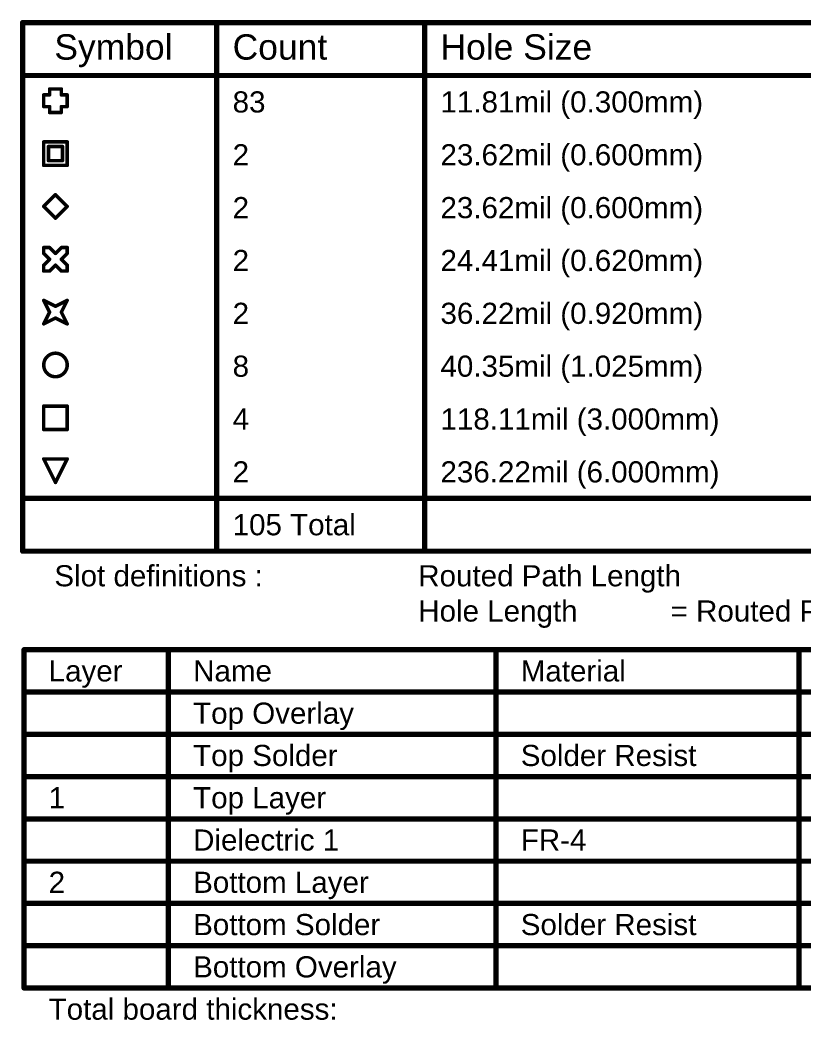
# Model space of a CAD drawing. Header units: millimetres. Extents: x -2.4 to 8.6, y -1 to 5.2.
# Drawn here: x -1.456 to 0.772, y 2.339 to 5.177 of the extents above; entities that cross this region are included whole.
import ezdxf

# ---------------------------------------------------------------- set-up
doc = ezdxf.new("R2010")
doc.units = ezdxf.units.MM
doc.header["$MEASUREMENT"] = 0
doc.layers.add('DrillDrawing', color=1, linetype='Continuous')
doc.layers.add('Mechanical3', color=76, linetype='Continuous')
doc.styles.add('Arial', font='', dxfattribs={"height": 0.2})
doc.styles.get('Arial').set_extended_font_data('Arial')

msp = doc.modelspace()

# ---------------------------------------------------------------- linework, layer by layer
at = {"layer": 'DrillDrawing'}
for points, const_width in [([(-1.4485, 5.1699), (8.5587, 5.1699)], 0.015), ([(-1.4485, 3.6699), (-1.4485, 5.1699)], 0.015), ([(-0.8976, 3.6699), (-0.8976, 5.1699)], 0.015), ([(-0.3078, 3.6699), (-0.3078, 5.1699)], 0.015), ([(-1.4485, 5.0199), (8.5587, 5.0199)], 0.015), ([(-1.3887, 4.9316), (-1.3887, 4.9649)], 0.01), ([(-1.3887, 4.9649), (-1.372, 4.9649)], 0.01), ([(-1.372, 4.9649), (-1.372, 4.9816)], 0.01), ([(-1.372, 4.9816), (-1.3387, 4.9816)], 0.01), ([(-1.3387, 4.9649), (-1.3387, 4.9816)], 0.01), ([(-1.3387, 4.9649), (-1.322, 4.9649)], 0.01), ([(-1.322, 4.9316), (-1.322, 4.9649)], 0.01), ([(-1.3887, 4.9316), (-1.372, 4.9316)], 0.01), ([(-1.372, 4.9149), (-1.372, 4.9316)], 0.01), ([(-1.372, 4.9149), (-1.3387, 4.9149)], 0.01), ([(-1.3387, 4.9316), (-1.322, 4.9316)], 0.01), ([(-1.3387, 4.9149), (-1.3387, 4.9316)], 0.01), ([(-1.3887, 4.8316), (-1.322, 4.8316)], 0.01), ([(-1.3887, 4.7649), (-1.3887, 4.8316)], 0.01), ([(-1.322, 4.7649), (-1.322, 4.8316)], 0.01), ([(-1.3754, 4.8183), (-1.3354, 4.8183)], 0.01), ([(-1.3754, 4.7783), (-1.3754, 4.8183)], 0.01), ([(-1.3354, 4.7783), (-1.3354, 4.8183)], 0.01), ([(-1.3887, 4.7649), (-1.322, 4.7649)], 0.01), ([(-1.3754, 4.7783), (-1.3354, 4.7783)], 0.01), ([(-1.3887, 4.6483), (-1.3554, 4.6816)], 0.01), ([(-1.3554, 4.6816), (-1.322, 4.6483)], 0.01), ([(-1.3887, 4.6483), (-1.3554, 4.6149)], 0.01), ([(-1.3554, 4.6149), (-1.322, 4.6483)], 0.01), ([(-1.3887, 4.5149), (-1.3887, 4.5316)], 0.01), ([(-1.3887, 4.5316), (-1.372, 4.5316)], 0.01), ([(-1.3887, 4.5149), (-1.372, 4.4983)], 0.01), ([(-1.372, 4.5316), (-1.3554, 4.5149)], 0.01), ([(-1.3554, 4.5149), (-1.3387, 4.5316)], 0.01), ([(-1.3387, 4.5316), (-1.322, 4.5316)], 0.01), ([(-1.3387, 4.4983), (-1.322, 4.5149)], 0.01), ([(-1.322, 4.5149), (-1.322, 4.5316)], 0.01), ([(-1.3887, 4.4816), (-1.372, 4.4983)], 0.01), ([(-1.3887, 4.4649), (-1.3887, 4.4816)], 0.01), ([(-1.372, 4.4649), (-1.3554, 4.4816)], 0.01), ([(-1.3554, 4.4816), (-1.3387, 4.4649)], 0.01), ([(-1.3387, 4.4983), (-1.322, 4.4816)], 0.01), ([(-1.322, 4.4649), (-1.322, 4.4816)], 0.01), ([(-1.3887, 4.4649), (-1.372, 4.4649)], 0.01), ([(-1.3387, 4.4649), (-1.322, 4.4649)], 0.01), ([(-1.3887, 4.3816), (-1.3554, 4.3649)], 0.01), ([(-1.3887, 4.3816), (-1.372, 4.3483)], 0.01), ([(-1.3554, 4.3649), (-1.322, 4.3816)], 0.01), ([(-1.3387, 4.3483), (-1.322, 4.3816)], 0.01), ([(-1.3887, 4.3149), (-1.372, 4.3483)], 0.01), ([(-1.3387, 4.3483), (-1.322, 4.3149)], 0.01), ([(-1.3887, 4.3149), (-1.3554, 4.3316)], 0.01), ([(-1.3554, 4.3316), (-1.322, 4.3149)], 0.01), ([(-1.3887, 4.0816), (-1.322, 4.0816)], 0.01), ([(-1.3887, 4.0149), (-1.3887, 4.0816)], 0.01), ([(-1.322, 4.0149), (-1.322, 4.0816)], 0.01), ([(-1.3887, 4.0149), (-1.322, 4.0149)], 0.01), ([(-1.3887, 3.9316), (-1.322, 3.9316)], 0.01), ([(-1.3887, 3.9316), (-1.3554, 3.8649)], 0.01), ([(-1.3554, 3.8649), (-1.322, 3.9316)], 0.01), ([(-1.4485, 3.8199), (8.5587, 3.8199)], 0.015), ([(-1.4485, 3.6699), (8.5587, 3.6699)], 0.015)]:
    msp.add_lwpolyline(points, dxfattribs=dict(at, const_width=const_width))
for points, const_width in [([(-1.4523, 5.1699, 1), (-1.4447, 5.1699, 1)], 0.0075), ([(-1.4523, 5.1699, 1), (-1.4447, 5.1699, 1)], 0.0075), ([(-0.9014, 5.1699, 1), (-0.8939, 5.1699, 1)], 0.0075), ([(-0.3115, 5.1699, 1), (-0.304, 5.1699, 1)], 0.0075), ([(-1.4523, 5.0199, 1), (-1.4447, 5.0199, 1)], 0.0075), ([(-1.3912, 4.9649, 1), (-1.3862, 4.9649, 1)], 0.005), ([(-1.3912, 4.9649, 1), (-1.3862, 4.9649, 1)], 0.005), ([(-1.3745, 4.9816, 1), (-1.3695, 4.9816, 1)], 0.005), ([(-1.3745, 4.9816, 1), (-1.3695, 4.9816, 1)], 0.005), ([(-1.3745, 4.9649, 1), (-1.3695, 4.9649, 1)], 0.005), ([(-1.3745, 4.9649, 1), (-1.3695, 4.9649, 1)], 0.005), ([(-1.3412, 4.9816, 1), (-1.3362, 4.9816, 1)], 0.005), ([(-1.3412, 4.9816, 1), (-1.3362, 4.9816, 1)], 0.005), ([(-1.3412, 4.9649, 1), (-1.3362, 4.9649, 1)], 0.005), ([(-1.3412, 4.9649, 1), (-1.3362, 4.9649, 1)], 0.005), ([(-1.3245, 4.9649, 1), (-1.3195, 4.9649, 1)], 0.005), ([(-1.3245, 4.9649, 1), (-1.3195, 4.9649, 1)], 0.005), ([(-1.3912, 4.9316, 1), (-1.3862, 4.9316, 1)], 0.005), ([(-1.3912, 4.9316, 1), (-1.3862, 4.9316, 1)], 0.005), ([(-1.3745, 4.9316, 1), (-1.3695, 4.9316, 1)], 0.005), ([(-1.3745, 4.9316, 1), (-1.3695, 4.9316, 1)], 0.005), ([(-1.3745, 4.9149, 1), (-1.3695, 4.9149, 1)], 0.005), ([(-1.3745, 4.9149, 1), (-1.3695, 4.9149, 1)], 0.005), ([(-1.3412, 4.9316, 1), (-1.3362, 4.9316, 1)], 0.005), ([(-1.3412, 4.9316, 1), (-1.3362, 4.9316, 1)], 0.005), ([(-1.3412, 4.9149, 1), (-1.3362, 4.9149, 1)], 0.005), ([(-1.3412, 4.9149, 1), (-1.3362, 4.9149, 1)], 0.005), ([(-1.3245, 4.9316, 1), (-1.3195, 4.9316, 1)], 0.005), ([(-1.3245, 4.9316, 1), (-1.3195, 4.9316, 1)], 0.005), ([(-1.3912, 4.8316, 1), (-1.3862, 4.8316, 1)], 0.005), ([(-1.3912, 4.8316, 1), (-1.3862, 4.8316, 1)], 0.005), ([(-1.3245, 4.8316, 1), (-1.3195, 4.8316, 1)], 0.005), ([(-1.3245, 4.8316, 1), (-1.3195, 4.8316, 1)], 0.005), ([(-1.3779, 4.8183, 1), (-1.3729, 4.8183, 1)], 0.005), ([(-1.3779, 4.8183, 1), (-1.3729, 4.8183, 1)], 0.005), ([(-1.3379, 4.8183, 1), (-1.3329, 4.8183, 1)], 0.005), ([(-1.3379, 4.8183, 1), (-1.3329, 4.8183, 1)], 0.005), ([(-1.3912, 4.7649, 1), (-1.3862, 4.7649, 1)], 0.005), ([(-1.3912, 4.7649, 1), (-1.3862, 4.7649, 1)], 0.005), ([(-1.3779, 4.7783, 1), (-1.3729, 4.7783, 1)], 0.005), ([(-1.3779, 4.7783, 1), (-1.3729, 4.7783, 1)], 0.005), ([(-1.3379, 4.7783, 1), (-1.3329, 4.7783, 1)], 0.005), ([(-1.3379, 4.7783, 1), (-1.3329, 4.7783, 1)], 0.005), ([(-1.3245, 4.7649, 1), (-1.3195, 4.7649, 1)], 0.005), ([(-1.3245, 4.7649, 1), (-1.3195, 4.7649, 1)], 0.005), ([(-1.3579, 4.6816, 1), (-1.3529, 4.6816, 1)], 0.005), ([(-1.3579, 4.6816, 1), (-1.3529, 4.6816, 1)], 0.005), ([(-1.3912, 4.6483, 1), (-1.3862, 4.6483, 1)], 0.005), ([(-1.3912, 4.6483, 1), (-1.3862, 4.6483, 1)], 0.005), ([(-1.3245, 4.6483, 1), (-1.3195, 4.6483, 1)], 0.005), ([(-1.3245, 4.6483, 1), (-1.3195, 4.6483, 1)], 0.005), ([(-1.3579, 4.6149, 1), (-1.3529, 4.6149, 1)], 0.005), ([(-1.3579, 4.6149, 1), (-1.3529, 4.6149, 1)], 0.005), ([(-1.3912, 4.5316, 1), (-1.3862, 4.5316, 1)], 0.005), ([(-1.3912, 4.5316, 1), (-1.3862, 4.5316, 1)], 0.005), ([(-1.3912, 4.5149, 1), (-1.3862, 4.5149, 1)], 0.005), ([(-1.3912, 4.5149, 1), (-1.3862, 4.5149, 1)], 0.005), ([(-1.3745, 4.5316, 1), (-1.3695, 4.5316, 1)], 0.005), ([(-1.3745, 4.5316, 1), (-1.3695, 4.5316, 1)], 0.005), ([(-1.3579, 4.5149, 1), (-1.3529, 4.5149, 1)], 0.005), ([(-1.3579, 4.5149, 1), (-1.3529, 4.5149, 1)], 0.005), ([(-1.3412, 4.5316, 1), (-1.3362, 4.5316, 1)], 0.005), ([(-1.3412, 4.5316, 1), (-1.3362, 4.5316, 1)], 0.005), ([(-1.3245, 4.5316, 1), (-1.3195, 4.5316, 1)], 0.005), ([(-1.3245, 4.5316, 1), (-1.3195, 4.5316, 1)], 0.005), ([(-1.3245, 4.5149, 1), (-1.3195, 4.5149, 1)], 0.005), ([(-1.3245, 4.5149, 1), (-1.3195, 4.5149, 1)], 0.005), ([(-1.3912, 4.4816, 1), (-1.3862, 4.4816, 1)], 0.005), ([(-1.3912, 4.4816, 1), (-1.3862, 4.4816, 1)], 0.005), ([(-1.3745, 4.4983, 1), (-1.3695, 4.4983, 1)], 0.005), ([(-1.3745, 4.4983, 1), (-1.3695, 4.4983, 1)], 0.005), ([(-1.3579, 4.4816, 1), (-1.3529, 4.4816, 1)], 0.005), ([(-1.3579, 4.4816, 1), (-1.3529, 4.4816, 1)], 0.005), ([(-1.3412, 4.4983, 1), (-1.3362, 4.4983, 1)], 0.005), ([(-1.3412, 4.4983, 1), (-1.3362, 4.4983, 1)], 0.005), ([(-1.3245, 4.4816, 1), (-1.3195, 4.4816, 1)], 0.005), ([(-1.3245, 4.4816, 1), (-1.3195, 4.4816, 1)], 0.005), ([(-1.3912, 4.4649, 1), (-1.3862, 4.4649, 1)], 0.005), ([(-1.3912, 4.4649, 1), (-1.3862, 4.4649, 1)], 0.005), ([(-1.3745, 4.4649, 1), (-1.3695, 4.4649, 1)], 0.005), ([(-1.3745, 4.4649, 1), (-1.3695, 4.4649, 1)], 0.005), ([(-1.3412, 4.4649, 1), (-1.3362, 4.4649, 1)], 0.005), ([(-1.3412, 4.4649, 1), (-1.3362, 4.4649, 1)], 0.005), ([(-1.3245, 4.4649, 1), (-1.3195, 4.4649, 1)], 0.005), ([(-1.3245, 4.4649, 1), (-1.3195, 4.4649, 1)], 0.005), ([(-1.3912, 4.3816, 1), (-1.3862, 4.3816, 1)], 0.005), ([(-1.3912, 4.3816, 1), (-1.3862, 4.3816, 1)], 0.005), ([(-1.3245, 4.3816, 1), (-1.3195, 4.3816, 1)], 0.005), ([(-1.3245, 4.3816, 1), (-1.3195, 4.3816, 1)], 0.005), ([(-1.3745, 4.3483, 1), (-1.3695, 4.3483, 1)], 0.005), ([(-1.3745, 4.3483, 1), (-1.3695, 4.3483, 1)], 0.005), ([(-1.3579, 4.3649, 1), (-1.3529, 4.3649, 1)], 0.005), ([(-1.3579, 4.3649, 1), (-1.3529, 4.3649, 1)], 0.005), ([(-1.3412, 4.3483, 1), (-1.3362, 4.3483, 1)], 0.005), ([(-1.3412, 4.3483, 1), (-1.3362, 4.3483, 1)], 0.005), ([(-1.3912, 4.3149, 1), (-1.3862, 4.3149, 1)], 0.005), ([(-1.3912, 4.3149, 1), (-1.3862, 4.3149, 1)], 0.005), ([(-1.3579, 4.3316, 1), (-1.3529, 4.3316, 1)], 0.005), ([(-1.3579, 4.3316, 1), (-1.3529, 4.3316, 1)], 0.005), ([(-1.3245, 4.3149, 1), (-1.3195, 4.3149, 1)], 0.005), ([(-1.3245, 4.3149, 1), (-1.3195, 4.3149, 1)], 0.005), ([(-1.322, 4.1983, 1), (-1.3887, 4.1983, 1)], 0.01), ([(-1.3912, 4.1983, 1), (-1.3862, 4.1983, 1)], 0.005), ([(-1.3245, 4.1983, 1), (-1.3195, 4.1983, 1)], 0.005), ([(-1.3912, 4.0816, 1), (-1.3862, 4.0816, 1)], 0.005), ([(-1.3912, 4.0816, 1), (-1.3862, 4.0816, 1)], 0.005), ([(-1.3245, 4.0816, 1), (-1.3195, 4.0816, 1)], 0.005), ([(-1.3245, 4.0816, 1), (-1.3195, 4.0816, 1)], 0.005), ([(-1.3912, 4.0149, 1), (-1.3862, 4.0149, 1)], 0.005), ([(-1.3912, 4.0149, 1), (-1.3862, 4.0149, 1)], 0.005), ([(-1.3245, 4.0149, 1), (-1.3195, 4.0149, 1)], 0.005), ([(-1.3245, 4.0149, 1), (-1.3195, 4.0149, 1)], 0.005), ([(-1.3912, 3.9316, 1), (-1.3862, 3.9316, 1)], 0.005), ([(-1.3912, 3.9316, 1), (-1.3862, 3.9316, 1)], 0.005), ([(-1.3245, 3.9316, 1), (-1.3195, 3.9316, 1)], 0.005), ([(-1.3245, 3.9316, 1), (-1.3195, 3.9316, 1)], 0.005), ([(-1.3579, 3.8649, 1), (-1.3529, 3.8649, 1)], 0.005), ([(-1.3579, 3.8649, 1), (-1.3529, 3.8649, 1)], 0.005), ([(-1.4523, 3.8199, 1), (-1.4447, 3.8199, 1)], 0.0075), ([(-1.4523, 3.6699, 1), (-1.4447, 3.6699, 1)], 0.0075), ([(-1.4523, 3.6699, 1), (-1.4447, 3.6699, 1)], 0.0075), ([(-0.9014, 3.6699, 1), (-0.8939, 3.6699, 1)], 0.0075), ([(-0.3115, 3.6699, 1), (-0.304, 3.6699, 1)], 0.0075)]:
    msp.add_lwpolyline(points, format="xyb", close=True, dxfattribs=dict(at, const_width=const_width))
at = {"layer": 'Mechanical3', "const_width": 0.015}
for points in [[(-1.4447, 3.39), (3.0941, 3.39)], [(-1.4447, 2.43), (-1.4447, 3.39)], [(-1.0347, 2.43), (-1.0347, 3.39)], [(-0.105, 2.43), (-0.105, 3.39)], [(0.7548, 2.43), (0.7548, 3.39)], [(-1.4447, 3.27), (3.0941, 3.27)], [(-1.4447, 3.15), (-1.0347, 3.15)], [(-1.0347, 3.15), (-0.105, 3.15)], [(-0.105, 3.15), (0.7548, 3.15)], [(0.7548, 3.15), (1.4046, 3.15)], [(-1.4447, 3.03), (-1.0347, 3.03)], [(-1.0347, 3.03), (-0.105, 3.03)], [(-0.105, 3.03), (0.7548, 3.03)], [(0.7548, 3.03), (1.4046, 3.03)], [(-1.4447, 2.91), (-1.0347, 2.91)], [(-1.0347, 2.91), (-0.105, 2.91)], [(-0.105, 2.91), (0.7548, 2.91)], [(0.7548, 2.91), (1.4046, 2.91)], [(-1.4447, 2.79), (-1.0347, 2.79)], [(-1.0347, 2.79), (-0.105, 2.79)], [(-0.105, 2.79), (0.7548, 2.79)], [(0.7548, 2.79), (1.4046, 2.79)], [(-1.4447, 2.67), (-1.0347, 2.67)], [(-1.0347, 2.67), (-0.105, 2.67)], [(-0.105, 2.67), (0.7548, 2.67)], [(0.7548, 2.67), (1.4046, 2.67)], [(-1.4447, 2.55), (-1.0347, 2.55)], [(-1.0347, 2.55), (-0.105, 2.55)], [(-0.105, 2.55), (0.7548, 2.55)], [(0.7548, 2.55), (1.4046, 2.55)], [(-1.4447, 2.43), (-1.0347, 2.43)], [(-1.0347, 2.43), (-0.105, 2.43)], [(-0.105, 2.43), (0.7548, 2.43)], [(0.7548, 2.43), (1.4046, 2.43)]]:
    msp.add_lwpolyline(points, dxfattribs=at)
at = {"layer": 'Mechanical3', "const_width": 0.0075}
for points in [[(-1.4484, 3.39, 1), (-1.4409, 3.39, 1)], [(-1.4484, 3.39, 1), (-1.4409, 3.39, 1)], [(-1.0385, 3.39, 1), (-1.031, 3.39, 1)], [(-0.1087, 3.39, 1), (-0.1013, 3.39, 1)], [(0.751, 3.39, 1), (0.7585, 3.39, 1)], [(-1.4484, 3.27, 1), (-1.4409, 3.27, 1)], [(-1.4484, 3.15, 1), (-1.4409, 3.15, 1)], [(-1.0385, 3.15, 1), (-1.031, 3.15, 1)], [(-1.0385, 3.15, 1), (-1.031, 3.15, 1)], [(-0.1087, 3.15, 1), (-0.1013, 3.15, 1)], [(-0.1087, 3.15, 1), (-0.1013, 3.15, 1)], [(0.751, 3.15, 1), (0.7585, 3.15, 1)], [(0.751, 3.15, 1), (0.7585, 3.15, 1)], [(-1.4484, 3.03, 1), (-1.4409, 3.03, 1)], [(-1.0385, 3.03, 1), (-1.031, 3.03, 1)], [(-1.0385, 3.03, 1), (-1.031, 3.03, 1)], [(-0.1087, 3.03, 1), (-0.1013, 3.03, 1)], [(-0.1087, 3.03, 1), (-0.1013, 3.03, 1)], [(0.751, 3.03, 1), (0.7585, 3.03, 1)], [(0.751, 3.03, 1), (0.7585, 3.03, 1)], [(-1.4484, 2.91, 1), (-1.4409, 2.91, 1)], [(-1.0385, 2.91, 1), (-1.031, 2.91, 1)], [(-1.0385, 2.91, 1), (-1.031, 2.91, 1)], [(-0.1087, 2.91, 1), (-0.1013, 2.91, 1)], [(-0.1087, 2.91, 1), (-0.1013, 2.91, 1)], [(0.751, 2.91, 1), (0.7585, 2.91, 1)], [(0.751, 2.91, 1), (0.7585, 2.91, 1)], [(-1.4484, 2.79, 1), (-1.4409, 2.79, 1)], [(-1.0385, 2.79, 1), (-1.031, 2.79, 1)], [(-1.0385, 2.79, 1), (-1.031, 2.79, 1)], [(-0.1087, 2.79, 1), (-0.1013, 2.79, 1)], [(-0.1087, 2.79, 1), (-0.1013, 2.79, 1)], [(0.751, 2.79, 1), (0.7585, 2.79, 1)], [(0.751, 2.79, 1), (0.7585, 2.79, 1)], [(-1.4484, 2.67, 1), (-1.4409, 2.67, 1)], [(-1.0385, 2.67, 1), (-1.031, 2.67, 1)], [(-1.0385, 2.67, 1), (-1.031, 2.67, 1)], [(-0.1087, 2.67, 1), (-0.1013, 2.67, 1)], [(-0.1087, 2.67, 1), (-0.1013, 2.67, 1)], [(0.751, 2.67, 1), (0.7585, 2.67, 1)], [(0.751, 2.67, 1), (0.7585, 2.67, 1)], [(-1.4484, 2.55, 1), (-1.4409, 2.55, 1)], [(-1.0385, 2.55, 1), (-1.031, 2.55, 1)], [(-1.0385, 2.55, 1), (-1.031, 2.55, 1)], [(-0.1087, 2.55, 1), (-0.1013, 2.55, 1)], [(-0.1087, 2.55, 1), (-0.1013, 2.55, 1)], [(0.751, 2.55, 1), (0.7585, 2.55, 1)], [(0.751, 2.55, 1), (0.7585, 2.55, 1)], [(-1.4484, 2.43, 1), (-1.4409, 2.43, 1)], [(-1.4484, 2.43, 1), (-1.4409, 2.43, 1)], [(-1.0385, 2.43, 1), (-1.031, 2.43, 1)], [(-1.0385, 2.43, 1), (-1.031, 2.43, 1)], [(-1.0385, 2.43, 1), (-1.031, 2.43, 1)], [(-0.1087, 2.43, 1), (-0.1013, 2.43, 1)], [(-0.1087, 2.43, 1), (-0.1013, 2.43, 1)], [(-0.1087, 2.43, 1), (-0.1013, 2.43, 1)], [(0.751, 2.43, 1), (0.7585, 2.43, 1)], [(0.751, 2.43, 1), (0.7585, 2.43, 1)], [(0.751, 2.43, 1), (0.7585, 2.43, 1)]]:
    msp.add_lwpolyline(points, format="xyb", close=True, dxfattribs=at)

# ---------------------------------------------------------------- texts
at = {"layer": 'DrillDrawing', "style": 'Arial'}
for s, height, p in [('Symbol', 0.072, (-1.3585, 5.0649)), ('Count', 0.072, (-0.8526, 5.0649)), ('Hole Size', 0.072, (-0.2628, 5.0649)), ('83', 0.06, (-0.8526, 4.9149)), ('11.81mil (0.300mm)', 0.06, (-0.2628, 4.9149)), ('2', 0.06, (-0.8526, 4.7649)), ('23.62mil (0.600mm)', 0.06, (-0.2628, 4.7649)), ('2', 0.06, (-0.8526, 4.6149)), ('23.62mil (0.600mm)', 0.06, (-0.2628, 4.6149)), ('2', 0.06, (-0.8526, 4.4649)), ('24.41mil (0.620mm)', 0.06, (-0.2628, 4.4649)), ('2', 0.06, (-0.8526, 4.3149)), ('36.22mil (0.920mm)', 0.06, (-0.2628, 4.3149)), ('8', 0.06, (-0.8526, 4.1649)), ('40.35mil (1.025mm)', 0.06, (-0.2628, 4.1649)), ('4', 0.06, (-0.8526, 4.0149)), ('118.11mil (3.000mm)', 0.06, (-0.2628, 4.0149)), ('2', 0.06, (-0.8526, 3.8649)), ('236.22mil (6.000mm)', 0.06, (-0.2628, 3.8649)), ('105 Total', 0.06, (-0.8526, 3.7149)), ('Slot definitions :', 0.06, (-1.3585, 3.57)), ('Routed Path Length', 0.06, (-0.3258, 3.57)), ('Hole Length', 0.06, (-0.3258, 3.47)), (' = Routed Path Length + Tool Size = Slot length as defined in the PCB layout', 0.06, (0.367, 3.47))]:
    msp.add_text(s, height=height, dxfattribs=at).set_placement(p)
at = {"layer": 'Mechanical3', "style": 'Arial'}
for s, p in [('Layer', (-1.3747, 3.3)), ('Name', (-0.9647, 3.3)), ('Material', (-0.035, 3.3)), ('Top Overlay', (-0.9647, 3.18)), ('Top Solder', (-0.9647, 3.06)), ('Solder Resist', (-0.035, 3.06)), ('1', (-1.3747, 2.94)), ('Top Layer', (-0.9647, 2.94)), ('Dielectric 1', (-0.9647, 2.82)), ('FR-4', (-0.035, 2.82)), ('2', (-1.3747, 2.7)), ('Bottom Layer', (-0.9647, 2.7)), ('Bottom Solder', (-0.9647, 2.58)), ('Solder Resist', (-0.035, 2.58)), ('Bottom Overlay', (-0.9647, 2.46)), ('Total board thickness:', (-1.3747, 2.34))]:
    msp.add_text(s, height=0.06, dxfattribs=at).set_placement(p)

doc.saveas('drawing.dxf')
